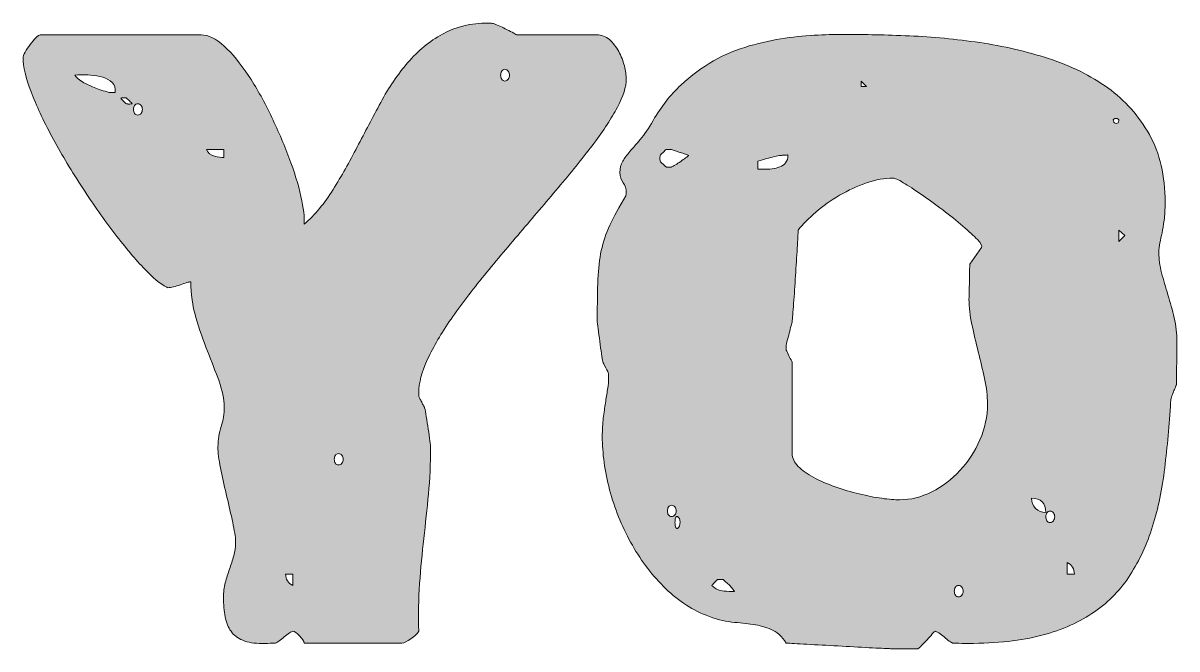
# Model space of a CAD drawing. Header units: inches. Extents: x 149 to 931, y -941 to -139.
# Drawn here: x 600.7 to 781.1, y -831.4 to -733.6 of the extents above; entities that cross this region are included whole.
import ezdxf

# ---------------------------------------------------------------- set-up
doc = ezdxf.new("R2010")
doc.units = ezdxf.units.IN
doc.header["$MEASUREMENT"] = 0
doc.layers.add('Layer 1', color=7, linetype='Continuous')

# ---------------------------------------------------------------- blocks, each defined once
blk = doc.blocks.new('block 4')
at = {"layer": 'Layer 1', "true_color": 0xff53a7}
h = blk.add_hatch(color=241, dxfattribs=at)
h.dxf.hatch_style = 2
edge = h.paths.add_edge_path()
edge.add_spline(control_points=[(633.97, -814.31), (633.88, -813.48), (633.7, -812.42), (633.41, -811.13), (633.13, -809.84), (632.82, -808.5), (632.49, -807.12), (632.16, -805.74), (631.87, -804.4), (631.61, -803.08), (631.34, -801.77), (631.21, -800.68), (631.21, -799.8), (631.21, -798.66), (631.38, -797.6), (631.7, -796.62), (632.03, -795.63), (632.2, -794.62), (632.2, -793.56), (632.2, -792.34), (631.92, -790.99), (631.38, -789.53), (630.83, -788.06), (630.23, -786.49), (629.57, -784.83), (628.91, -783.17), (628.31, -781.42), (627.77, -779.58), (627.22, -777.74), (626.95, -775.88), (626.95, -774), (626.81, -774), (626.61, -774.04), (626.32, -774.13), (626.03, -774.22), (625.71, -774.33), (625.34, -774.46), (624.96, -774.59), (624.6, -774.7), (624.25, -774.79), (623.9, -774.87), (623.62, -774.92), (623.4, -774.92), (623.31, -774.92), (623.25, -774.9), (623.2, -774.85), (622.24, -774.37), (621.01, -773.34), (619.52, -771.77), (618.04, -770.19), (616.46, -768.3), (614.8, -766.09), (613.13, -763.88), (611.46, -761.48), (609.77, -758.89), (608.09, -756.31), (606.58, -753.77), (605.24, -751.28), (603.91, -748.78), (602.83, -746.45), (601.99, -744.29), (601.16, -742.12), (600.75, -740.36), (600.75, -739), (600.75, -738.78), (600.86, -738.48), (601.07, -738.08), (601.29, -737.69), (601.56, -737.29), (601.86, -736.9), (602.17, -736.51), (602.46, -736.16), (602.75, -735.85), (603.03, -735.54), (603.26, -735.39), (603.44, -735.39), (603.44, -735.39), (628.59, -735.39), (628.59, -735.39), (629.72, -735.39), (630.93, -735.98), (632.2, -737.16), (633.47, -738.34), (634.71, -739.85), (635.94, -741.69), (637.16, -743.53), (638.32, -745.59), (639.42, -747.86), (640.51, -750.14), (641.48, -752.37), (642.31, -754.56), (643.14, -756.75), (643.76, -758.77), (644.18, -760.64), (644.59, -762.5), (644.76, -763.95), (644.67, -765), (646.38, -763.51), (647.89, -761.71), (649.2, -759.59), (650.52, -757.46), (651.77, -755.24), (652.98, -752.92), (654.18, -750.6), (655.41, -748.28), (656.65, -745.96), (657.9, -743.64), (659.31, -741.56), (660.89, -739.72), (662.47, -737.89), (664.27, -736.4), (666.31, -735.26), (668.34, -734.12), (670.74, -733.55), (673.5, -733.55), (673.5, -733.55), (673.96, -733.55), (673.96, -733.55), (674.04, -733.6), (674.15, -733.62), (674.28, -733.62), (674.42, -733.66), (674.66, -733.76), (675.01, -733.91), (675.36, -734.07), (675.73, -734.24), (676.12, -734.44), (676.52, -734.64), (676.88, -734.82), (677.21, -734.99), (677.53, -735.17), (677.77, -735.3), (677.9, -735.39), (677.9, -735.39), (690.44, -735.39), (690.44, -735.39), (691.18, -735.39), (691.84, -735.64), (692.41, -736.14), (692.98, -736.65), (693.46, -737.26), (693.85, -737.98), (694.25, -738.71), (694.54, -739.46), (694.74, -740.25), (694.93, -741.04), (695.03, -741.71), (695.03, -742.28), (695.03, -743.51), (694.57, -744.99), (693.65, -746.71), (692.73, -748.45), (691.51, -750.33), (689.98, -752.36), (688.44, -754.4), (686.71, -756.56), (684.76, -758.86), (682.81, -761.16), (680.83, -763.49), (678.82, -765.86), (676.8, -768.22), (674.82, -770.58), (672.87, -772.95), (670.92, -775.31), (669.19, -777.6), (667.65, -779.81), (666.12, -782.02), (664.9, -784.11), (663.98, -786.08), (663.06, -788.05), (662.6, -789.82), (662.6, -791.4), (662.6, -791.4), (662.6, -791.92), (662.6, -791.92), (662.6, -791.97), (662.65, -792.08), (662.76, -792.25), (662.87, -792.43), (662.97, -792.61), (663.06, -792.81), (663.14, -793.01), (663.24, -793.19), (663.35, -793.37), (663.46, -793.54), (663.52, -793.65), (663.52, -793.69), (663.6, -794), (663.69, -794.46), (663.78, -795.07), (663.87, -795.69), (663.97, -796.33), (664.08, -797.01), (664.18, -797.69), (664.27, -798.3), (664.34, -798.85), (664.4, -799.4), (664.44, -799.76), (664.44, -799.93), (664.44, -802.43), (664.33, -804.84), (664.11, -807.16), (663.89, -809.48), (663.65, -811.8), (663.39, -814.12), (663.12, -816.44), (662.9, -818.79), (662.73, -821.17), (662.55, -823.56), (662.51, -826.04), (662.6, -828.63), (662.38, -828.98), (661.97, -829.37), (661.38, -829.81), (660.79, -830.24), (660.32, -830.46), (659.97, -830.46), (659.97, -830.46), (644.67, -830.46), (644.67, -830.46), (644.67, -830.2), (644.44, -829.83), (643.98, -829.35), (643.52, -828.87), (643.16, -828.63), (642.9, -828.63), (642.81, -828.63), (642.64, -828.71), (642.37, -828.89), (642.11, -829.06), (641.84, -829.27), (641.55, -829.51), (641.27, -829.75), (641, -829.97), (640.73, -830.17), (640.47, -830.37), (640.29, -830.46), (640.21, -830.46), (640.16, -830.46), (639.88, -830.48), (639.35, -830.5), (638.83, -830.52), (638.41, -830.53), (638.11, -830.53), (636.88, -830.53), (635.87, -830.37), (635.09, -830.04), (634.3, -829.71), (633.68, -829.24), (633.25, -828.63), (632.81, -828.01), (632.5, -827.26), (632.33, -826.36), (632.15, -825.46), (632.07, -824.45), (632.07, -823.31), (632.07, -822.52), (632.16, -821.77), (632.36, -821.04), (632.56, -820.32), (632.78, -819.61), (633.02, -818.91), (633.26, -818.21), (633.48, -817.52), (633.67, -816.84), (633.87, -816.16), (633.97, -815.49), (633.97, -814.84), (633.97, -814.84), (633.97, -814.31), (633.97, -814.31)], knot_values=[0, 0, 0, 0, 1, 1, 1, 2, 2, 2, 3, 3, 3, 4, 4, 4, 5, 5, 5, 6, 6, 6, 7, 7, 7, 8, 8, 8, 9, 9, 9, 10, 10, 10, 11, 11, 11, 12, 12, 12, 13, 13, 13, 14, 14, 14, 15, 15, 15, 16, 16, 16, 17, 17, 17, 18, 18, 18, 19, 19, 19, 20, 20, 20, 21, 21, 21, 22, 22, 22, 23, 23, 23, 24, 24, 24, 25, 25, 25, 26, 26, 26, 27, 27, 27, 28, 28, 28, 29, 29, 29, 30, 30, 30, 31, 31, 31, 32, 32, 32, 33, 33, 33, 34, 34, 34, 35, 35, 35, 36, 36, 36, 37, 37, 37, 38, 38, 38, 39, 39, 39, 40, 40, 40, 41, 41, 41, 42, 42, 42, 43, 43, 43, 44, 44, 44, 45, 45, 45, 46, 46, 46, 47, 47, 47, 48, 48, 48, 49, 49, 49, 50, 50, 50, 51, 51, 51, 52, 52, 52, 53, 53, 53, 54, 54, 54, 55, 55, 55, 56, 56, 56, 57, 57, 57, 58, 58, 58, 59, 59, 59, 60, 60, 60, 61, 61, 61, 62, 62, 62, 63, 63, 63, 64, 64, 64, 65, 65, 65, 66, 66, 66, 67, 67, 67, 68, 68, 68, 69, 69, 69, 70, 70, 70, 71, 71, 71, 72, 72, 72, 73, 73, 73, 74, 74, 74, 75, 75, 75, 76, 76, 76, 77, 77, 77, 78, 78, 78, 79, 79, 79, 80, 80, 80, 81, 81, 81, 82, 82, 82, 83, 83, 83, 84, 84, 84, 85, 85, 85, 86, 86, 86, 87, 87, 87, 88, 88, 88, 89, 89, 89, 90, 90, 90, 90], degree=3, periodic=1)
edge = h.paths.add_edge_path()
edge.add_spline(control_points=[(614.67, -744.39), (614.67, -744.39), (615.12, -744.39), (615.12, -744.39), (615.21, -743.73), (615.06, -743.21), (614.67, -742.84), (614.27, -742.47), (613.78, -742.2), (613.19, -742.02), (612.6, -741.85), (611.98, -741.74), (611.35, -741.69), (610.71, -741.65), (610.18, -741.63), (609.74, -741.63), (609.65, -741.63), (609.5, -741.64), (609.28, -741.66), (609.06, -741.68), (608.91, -741.69), (608.82, -741.69), (609.04, -742.04), (609.45, -742.39), (610.04, -742.74), (610.63, -743.09), (611.23, -743.38), (611.84, -743.6), (612.54, -743.9), (613.33, -744.17), (614.21, -744.39), (614.21, -744.39), (614.67, -744.39), (614.67, -744.39)], knot_values=[0, 0, 0, 0, 1, 1, 1, 2, 2, 2, 3, 3, 3, 4, 4, 4, 5, 5, 5, 6, 6, 6, 7, 7, 7, 8, 8, 8, 9, 9, 9, 10, 10, 10, 11, 11, 11, 11], degree=3, periodic=1)
edge = h.paths.add_edge_path()
edge.add_spline(control_points=[(616.05, -745.3), (616.09, -745.39), (616.22, -745.55), (616.44, -745.76), (616.66, -745.98), (616.81, -746.11), (616.9, -746.16), (616.9, -746.16), (617.1, -746.16), (617.1, -746.16), (617.14, -746.2), (617.23, -746.22), (617.36, -746.22), (617.4, -746.22), (617.48, -746.21), (617.59, -746.19), (617.7, -746.17), (617.77, -746.16), (617.82, -746.16), (617.73, -746.07), (617.58, -745.92), (617.36, -745.7), (617.14, -745.48), (616.99, -745.35), (616.9, -745.3), (616.9, -745.26), (616.84, -745.24), (616.73, -745.24), (616.62, -745.24), (616.53, -745.24), (616.44, -745.24), (616.39, -745.24), (616.33, -745.24), (616.24, -745.24), (616.15, -745.24), (616.09, -745.26), (616.05, -745.3)], knot_values=[0, 0, 0, 0, 1, 1, 1, 2, 2, 2, 3, 3, 3, 4, 4, 4, 5, 5, 5, 6, 6, 6, 7, 7, 7, 8, 8, 8, 9, 9, 9, 10, 10, 10, 11, 11, 11, 12, 12, 12, 12], degree=3, periodic=1)
edge = h.paths.add_edge_path()
edge.add_spline(control_points=[(618.67, -746.16), (618.45, -746.16), (618.29, -746.25), (618.18, -746.42), (618.07, -746.6), (618.02, -746.8), (618.02, -747.04), (618.02, -747.28), (618.07, -747.49), (618.18, -747.67), (618.29, -747.84), (618.45, -747.93), (618.67, -747.93), (618.89, -747.93), (619.07, -747.84), (619.2, -747.67), (619.33, -747.49), (619.39, -747.28), (619.39, -747.04), (619.39, -746.8), (619.33, -746.6), (619.2, -746.42), (619.07, -746.25), (618.89, -746.16), (618.67, -746.16)], knot_values=[0, 0, 0, 0, 1, 1, 1, 2, 2, 2, 3, 3, 3, 4, 4, 4, 5, 5, 5, 6, 6, 6, 7, 7, 7, 8, 8, 8, 8], degree=3, periodic=1)
edge = h.paths.add_edge_path()
edge.add_spline(control_points=[(629.44, -753.31), (629.66, -753.88), (630.06, -754.23), (630.65, -754.36), (631.25, -754.5), (631.74, -754.56), (632.13, -754.56), (632.13, -754.56), (632.13, -753.31), (632.13, -753.31), (632.13, -753.31), (629.44, -753.31), (629.44, -753.31)], knot_values=[0, 0, 0, 0, 1, 1, 1, 2, 2, 2, 3, 3, 3, 4, 4, 4, 4], degree=3, periodic=1)
edge = h.paths.add_edge_path()
edge.add_spline(control_points=[(641.78, -819.7), (641.78, -820.48), (642.16, -821.07), (642.9, -821.47), (642.9, -821.47), (642.9, -819.7), (642.9, -819.7), (642.9, -819.7), (641.78, -819.7), (641.78, -819.7)], knot_values=[0, 0, 0, 0, 1, 1, 1, 2, 2, 2, 3, 3, 3, 3], degree=3, periodic=1)
edge = h.paths.add_edge_path()
edge.add_spline(control_points=[(650.06, -800.85), (649.84, -800.85), (649.67, -800.94), (649.56, -801.12), (649.45, -801.29), (649.4, -801.5), (649.4, -801.74), (649.4, -801.98), (649.45, -802.19), (649.56, -802.36), (649.67, -802.54), (649.84, -802.62), (650.06, -802.62), (650.27, -802.62), (650.45, -802.54), (650.58, -802.36), (650.71, -802.19), (650.78, -801.98), (650.78, -801.74), (650.78, -801.5), (650.71, -801.29), (650.58, -801.12), (650.45, -800.94), (650.27, -800.85), (650.06, -800.85)], knot_values=[0, 0, 0, 0, 1, 1, 1, 2, 2, 2, 3, 3, 3, 4, 4, 4, 5, 5, 5, 6, 6, 6, 7, 7, 7, 8, 8, 8, 8], degree=3, periodic=1)
edge = h.paths.add_edge_path()
edge.add_spline(control_points=[(676.06, -740.77), (675.84, -740.77), (675.67, -740.87), (675.57, -741.07), (675.46, -741.26), (675.4, -741.47), (675.4, -741.69), (675.4, -741.91), (675.46, -742.12), (675.57, -742.32), (675.67, -742.51), (675.84, -742.61), (676.06, -742.61), (676.28, -742.61), (676.45, -742.51), (676.58, -742.32), (676.71, -742.12), (676.78, -741.91), (676.78, -741.69), (676.78, -741.47), (676.71, -741.26), (676.58, -741.07), (676.45, -740.87), (676.28, -740.77), (676.06, -740.77)], knot_values=[0, 0, 0, 0, 1, 1, 1, 2, 2, 2, 3, 3, 3, 4, 4, 4, 5, 5, 5, 6, 6, 6, 7, 7, 7, 8, 8, 8, 8], degree=3, periodic=1)
h = blk.add_hatch(color=241, dxfattribs=at)
h.dxf.hatch_style = 2
edge = h.paths.add_edge_path()
edge.add_spline(control_points=[(691.36, -786.54), (691.36, -786.45), (691.31, -786.14), (691.23, -785.62), (691.14, -785.09), (691.05, -784.49), (690.96, -783.81), (690.88, -783.13), (690.79, -782.47), (690.7, -781.81), (690.61, -781.15), (690.55, -780.63), (690.5, -780.24), (690.5, -780.24), (690.5, -779.84), (690.5, -779.84), (690.5, -777.34), (690.53, -775.27), (690.6, -773.6), (690.67, -771.94), (690.84, -770.44), (691.13, -769.11), (691.41, -767.77), (691.86, -766.45), (692.47, -765.13), (693.08, -763.82), (693.92, -762.29), (694.97, -760.54), (694.97, -760.49), (694.98, -760.43), (695, -760.34), (695.02, -760.25), (695.03, -760.17), (695.03, -760.08), (695.03, -759.47), (694.87, -758.94), (694.54, -758.5), (694.21, -758.06), (694.05, -757.54), (694.05, -756.93), (694.05, -756.23), (694.19, -755.63), (694.48, -755.15), (694.76, -754.67), (695.13, -754.17), (695.59, -753.64), (696.05, -753.12), (696.6, -752.48), (697.23, -751.74), (697.87, -751), (698.53, -750.01), (699.23, -748.78), (700.5, -746.6), (701.95, -744.75), (703.57, -743.24), (705.19, -741.73), (706.89, -740.47), (708.69, -739.46), (710.48, -738.45), (712.34, -737.68), (714.27, -737.13), (716.2, -736.58), (718.06, -736.18), (719.85, -735.91), (721.65, -735.65), (723.36, -735.49), (725.01, -735.42), (726.65, -735.36), (728.08, -735.32), (729.31, -735.32), (732.33, -735.32), (735.65, -735.4), (739.29, -735.55), (742.92, -735.71), (746.59, -736.06), (750.28, -736.6), (753.98, -737.15), (757.57, -737.98), (761.05, -739.1), (764.53, -740.21), (767.62, -741.75), (770.31, -743.69), (773, -745.64), (775.17, -748.07), (776.81, -750.98), (778.45, -753.9), (779.27, -757.43), (779.27, -761.59), (779.27, -762.68), (779.22, -763.61), (779.11, -764.38), (779, -765.15), (778.89, -765.8), (778.78, -766.35), (778.67, -766.9), (778.56, -767.41), (778.45, -767.89), (778.34, -768.37), (778.29, -768.9), (778.29, -769.47), (778.29, -770.43), (778.43, -771.47), (778.72, -772.59), (779, -773.7), (779.33, -774.85), (779.7, -776.03), (780.07, -777.22), (780.4, -778.42), (780.69, -779.64), (780.97, -780.87), (781.11, -782.12), (781.11, -783.39), (781.11, -783.65), (781.11, -784.1), (781.11, -784.73), (781.11, -785.37), (781.1, -786.03), (781.08, -786.74), (781.06, -787.44), (781.05, -788.1), (781.05, -788.74), (781.05, -789.37), (781.05, -789.82), (781.05, -790.08), (781, -790.17), (780.93, -790.35), (780.82, -790.61), (780.71, -790.87), (780.6, -791.15), (780.49, -791.43), (780.38, -791.71), (780.29, -791.98), (780.23, -792.22), (780.16, -792.46), (780.13, -792.64), (780.13, -792.78), (779.91, -796.37), (779.6, -799.8), (779.21, -803.08), (778.81, -806.37), (778.18, -809.41), (777.31, -812.21), (776.43, -815.01), (775.27, -817.54), (773.82, -819.8), (772.38, -822.05), (770.52, -823.98), (768.24, -825.57), (765.97, -827.17), (763.22, -828.4), (760, -829.25), (756.79, -830.1), (752.94, -830.53), (748.48, -830.53), (748.13, -830.53), (747.65, -830.52), (747.03, -830.5), (746.42, -830.48), (746.09, -830.46), (746.05, -830.46), (745.96, -830.46), (745.79, -830.37), (745.53, -830.17), (745.26, -829.97), (744.99, -829.75), (744.71, -829.51), (744.42, -829.27), (744.15, -829.06), (743.88, -828.89), (743.62, -828.71), (743.45, -828.63), (743.36, -828.63), (743.27, -828.63), (743.11, -828.77), (742.87, -829.05), (742.63, -829.34), (742.35, -829.64), (742.05, -829.97), (741.74, -830.3), (741.46, -830.6), (741.19, -830.86), (740.93, -831.12), (740.75, -831.27), (740.67, -831.32), (740.67, -831.36), (740.43, -831.38), (739.94, -831.38), (739.46, -831.38), (739.09, -831.38), (738.83, -831.38), (738.56, -831.38), (738.1, -831.38), (737.42, -831.38), (736.74, -831.38), (736.33, -831.36), (736.2, -831.32), (735.59, -831.32), (734.52, -831.27), (732.98, -831.19), (731.45, -831.1), (729.83, -831.01), (728.13, -830.92), (726.42, -830.83), (724.8, -830.75), (723.27, -830.66), (721.73, -830.57), (720.66, -830.51), (720.05, -830.46), (719.35, -829.41), (718.56, -828.7), (717.68, -828.33), (716.81, -827.96), (715.87, -827.71), (714.86, -827.57), (713.86, -827.44), (712.74, -827.31), (711.51, -827.18), (710.29, -827.05), (708.95, -826.7), (707.51, -826.13), (705.06, -825.13), (702.84, -823.61), (700.84, -821.6), (698.85, -819.59), (697.14, -817.29), (695.72, -814.71), (694.3, -812.12), (693.21, -809.39), (692.44, -806.5), (691.67, -803.61), (691.29, -800.83), (691.29, -798.16), (691.29, -797.11), (691.35, -796.16), (691.45, -795.3), (691.56, -794.45), (691.67, -793.66), (691.78, -792.94), (691.89, -792.22), (692, -791.52), (692.11, -790.84), (692.22, -790.16), (692.28, -789.47), (692.28, -788.77), (692.28, -788.77), (692.28, -788.31), (692.28, -788.31), (692.23, -788.22), (692.08, -787.93), (691.82, -787.42), (691.55, -786.92), (691.4, -786.63), (691.36, -786.54)], knot_values=[0, 0, 0, 0, 1, 1, 1, 2, 2, 2, 3, 3, 3, 4, 4, 4, 5, 5, 5, 6, 6, 6, 7, 7, 7, 8, 8, 8, 9, 9, 9, 10, 10, 10, 11, 11, 11, 12, 12, 12, 13, 13, 13, 14, 14, 14, 15, 15, 15, 16, 16, 16, 17, 17, 17, 18, 18, 18, 19, 19, 19, 20, 20, 20, 21, 21, 21, 22, 22, 22, 23, 23, 23, 24, 24, 24, 25, 25, 25, 26, 26, 26, 27, 27, 27, 28, 28, 28, 29, 29, 29, 30, 30, 30, 31, 31, 31, 32, 32, 32, 33, 33, 33, 34, 34, 34, 35, 35, 35, 36, 36, 36, 37, 37, 37, 38, 38, 38, 39, 39, 39, 40, 40, 40, 41, 41, 41, 42, 42, 42, 43, 43, 43, 44, 44, 44, 45, 45, 45, 46, 46, 46, 47, 47, 47, 48, 48, 48, 49, 49, 49, 50, 50, 50, 51, 51, 51, 52, 52, 52, 53, 53, 53, 54, 54, 54, 55, 55, 55, 56, 56, 56, 57, 57, 57, 58, 58, 58, 59, 59, 59, 60, 60, 60, 61, 61, 61, 62, 62, 62, 63, 63, 63, 64, 64, 64, 65, 65, 65, 66, 66, 66, 67, 67, 67, 68, 68, 68, 69, 69, 69, 70, 70, 70, 71, 71, 71, 72, 72, 72, 73, 73, 73, 74, 74, 74, 75, 75, 75, 76, 76, 76, 77, 77, 77, 78, 78, 78, 79, 79, 79, 80, 80, 80, 81, 81, 81, 82, 82, 82, 83, 83, 83, 84, 84, 84, 84], degree=3, periodic=1)
edge = h.paths.add_edge_path()
edge.add_spline(control_points=[(700.35, -754.23), (700.35, -754.23), (700.35, -754.43), (700.35, -754.43), (700.31, -754.47), (700.29, -754.56), (700.29, -754.69), (700.29, -754.78), (700.3, -754.87), (700.32, -754.96), (700.34, -755.04), (700.35, -755.11), (700.35, -755.15), (700.39, -755.24), (700.54, -755.39), (700.78, -755.61), (701.02, -755.83), (701.18, -755.96), (701.27, -756.01), (701.27, -756.05), (701.32, -756.07), (701.43, -756.07), (701.54, -756.07), (701.62, -756.07), (701.66, -756.07), (701.75, -756.07), (701.85, -756.07), (701.96, -756.07), (702.07, -756.07), (702.13, -756.05), (702.13, -756.01), (702.26, -755.96), (702.45, -755.86), (702.72, -755.71), (702.98, -755.56), (703.25, -755.38), (703.54, -755.19), (703.82, -754.99), (704.08, -754.8), (704.32, -754.63), (704.56, -754.45), (704.73, -754.32), (704.82, -754.23), (704.73, -754.19), (704.55, -754.13), (704.29, -754.04), (704.03, -753.95), (703.75, -753.86), (703.47, -753.77), (703.19, -753.69), (702.92, -753.6), (702.68, -753.51), (702.44, -753.42), (702.26, -753.36), (702.13, -753.31), (702.13, -753.31), (701.66, -753.31), (701.66, -753.31), (701.66, -753.31), (701.27, -753.31), (701.27, -753.31), (701.18, -753.4), (701.02, -753.55), (700.78, -753.77), (700.54, -753.99), (700.39, -754.15), (700.35, -754.23)], knot_values=[0, 0, 0, 0, 1, 1, 1, 2, 2, 2, 3, 3, 3, 4, 4, 4, 5, 5, 5, 6, 6, 6, 7, 7, 7, 8, 8, 8, 9, 9, 9, 10, 10, 10, 11, 11, 11, 12, 12, 12, 13, 13, 13, 14, 14, 14, 15, 15, 15, 16, 16, 16, 17, 17, 17, 18, 18, 18, 19, 19, 19, 20, 20, 20, 21, 21, 21, 22, 22, 22, 22], degree=3, periodic=1)
edge = h.paths.add_edge_path()
edge.add_spline(control_points=[(702.13, -808.93), (701.91, -808.93), (701.74, -809.02), (701.63, -809.19), (701.52, -809.37), (701.47, -809.57), (701.47, -809.82), (701.47, -810.05), (701.52, -810.26), (701.63, -810.44), (701.74, -810.61), (701.91, -810.7), (702.13, -810.7), (702.34, -810.7), (702.52, -810.61), (702.65, -810.44), (702.78, -810.26), (702.85, -810.05), (702.85, -809.82), (702.85, -809.57), (702.78, -809.37), (702.65, -809.19), (702.52, -809.02), (702.34, -808.93), (702.13, -808.93)], knot_values=[0, 0, 0, 0, 1, 1, 1, 2, 2, 2, 3, 3, 3, 4, 4, 4, 5, 5, 5, 6, 6, 6, 7, 7, 7, 8, 8, 8, 8], degree=3, periodic=1)
edge = h.paths.add_edge_path()
edge.add_spline(control_points=[(703.04, -810.7), (702.91, -810.61), (702.81, -810.68), (702.75, -810.9), (702.68, -811.12), (702.65, -811.36), (702.65, -811.62), (702.65, -811.88), (702.68, -812.11), (702.75, -812.31), (702.81, -812.51), (702.91, -812.58), (703.04, -812.54), (703.31, -812.36), (703.44, -812.05), (703.44, -811.59), (703.44, -811.13), (703.31, -810.83), (703.04, -810.7)], knot_values=[0, 0, 0, 0, 1, 1, 1, 2, 2, 2, 3, 3, 3, 4, 4, 4, 5, 5, 5, 6, 6, 6, 6], degree=3, periodic=1)
edge = h.paths.add_edge_path()
edge.add_spline(control_points=[(708.43, -821.47), (708.91, -821.91), (709.34, -822.17), (709.71, -822.26), (710.08, -822.34), (710.55, -822.39), (711.12, -822.39), (711.12, -822.39), (711.97, -822.39), (711.97, -822.39), (711.89, -822.21), (711.61, -821.9), (711.15, -821.44), (710.69, -820.98), (710.37, -820.68), (710.2, -820.55), (710.2, -820.55), (709.81, -820.55), (709.81, -820.55), (709.81, -820.55), (709.28, -820.55), (709.28, -820.55), (709.19, -820.64), (709.04, -820.79), (708.82, -821.01), (708.6, -821.23), (708.47, -821.38), (708.43, -821.47)], knot_values=[0, 0, 0, 0, 1, 1, 1, 2, 2, 2, 3, 3, 3, 4, 4, 4, 5, 5, 5, 6, 6, 6, 7, 7, 7, 8, 8, 8, 9, 9, 9, 9], degree=3, periodic=1)
edge = h.paths.add_edge_path()
edge.add_spline(control_points=[(715.58, -756.4), (715.58, -756.4), (716.5, -756.4), (716.5, -756.4), (716.94, -756.4), (717.38, -756.38), (717.82, -756.34), (718.25, -756.29), (718.66, -756.19), (719.03, -756.04), (719.4, -755.89), (719.71, -755.67), (719.95, -755.38), (720.19, -755.1), (720.31, -754.69), (720.31, -754.17), (720.22, -754.17), (720.04, -754.18), (719.75, -754.2), (719.47, -754.22), (719.28, -754.23), (719.2, -754.23), (718.93, -754.28), (718.59, -754.34), (718.18, -754.43), (717.76, -754.52), (717.36, -754.62), (716.96, -754.73), (716.57, -754.84), (716.11, -754.98), (715.58, -755.15), (715.58, -755.15), (715.58, -756.4), (715.58, -756.4)], knot_values=[0, 0, 0, 0, 1, 1, 1, 2, 2, 2, 3, 3, 3, 4, 4, 4, 5, 5, 5, 6, 6, 6, 7, 7, 7, 8, 8, 8, 9, 9, 9, 10, 10, 10, 11, 11, 11, 11], degree=3, periodic=1)
edge = h.paths.add_edge_path()
edge.add_spline(control_points=[(720.05, -784.31), (720.05, -784.31), (720.05, -784.7), (720.05, -784.7), (720.14, -784.88), (720.29, -785.19), (720.51, -785.65), (720.73, -786.11), (720.88, -786.41), (720.97, -786.54), (720.97, -786.54), (720.97, -800.85), (720.97, -800.85), (720.97, -801.55), (721.29, -802.22), (721.92, -802.85), (722.55, -803.49), (723.36, -804.07), (724.35, -804.59), (725.33, -805.12), (726.45, -805.6), (727.7, -806.04), (728.95, -806.48), (730.19, -806.85), (731.44, -807.16), (732.69, -807.46), (733.87, -807.69), (734.99, -807.84), (736.1, -808), (737.03, -808.07), (737.78, -808.07), (739.48, -808.07), (741.16, -807.66), (742.8, -806.83), (744.44, -806), (745.91, -804.89), (747.2, -803.51), (748.49, -802.13), (749.53, -800.53), (750.32, -798.72), (751.11, -796.9), (751.5, -795.03), (751.5, -793.1), (751.5, -791.83), (751.35, -790.51), (751.04, -789.13), (750.73, -787.75), (750.4, -786.35), (750.06, -784.93), (749.7, -783.51), (749.38, -782.1), (749.07, -780.69), (748.76, -779.29), (748.61, -777.96), (748.61, -776.69), (748.61, -776.34), (748.62, -775.87), (748.64, -775.28), (748.67, -774.69), (748.68, -774.09), (748.68, -773.5), (748.68, -772.91), (748.69, -772.4), (748.71, -771.96), (748.73, -771.53), (748.74, -771.28), (748.74, -771.24), (748.74, -771.24), (750.58, -768.61), (750.58, -768.61), (750.71, -768.4), (750.49, -767.99), (749.92, -767.4), (749.35, -766.81), (748.6, -766.11), (747.66, -765.3), (746.72, -764.49), (745.67, -763.65), (744.51, -762.77), (743.35, -761.9), (742.23, -761.08), (741.16, -760.34), (740.09, -759.6), (739.15, -758.98), (738.33, -758.5), (737.52, -758.02), (736.99, -757.78), (736.73, -757.78), (735.41, -757.78), (734.03, -758.03), (732.59, -758.53), (731.15, -759.04), (729.74, -759.68), (728.39, -760.47), (727.03, -761.26), (725.79, -762.13), (724.68, -763.1), (723.56, -764.06), (722.63, -765), (721.89, -765.92), (721.89, -766.45), (721.84, -767.39), (721.76, -768.74), (721.67, -770.1), (721.58, -771.54), (721.49, -773.04), (721.41, -774.56), (721.31, -776), (721.2, -777.38), (721.09, -778.76), (721.01, -779.71), (720.97, -780.24), (720.97, -780.32), (720.91, -780.54), (720.81, -780.89), (720.7, -781.24), (720.6, -781.62), (720.51, -782.04), (720.42, -782.46), (720.32, -782.84), (720.21, -783.19), (720.1, -783.54), (720.05, -783.76), (720.05, -783.85), (720.05, -783.85), (720.05, -784.31), (720.05, -784.31)], knot_values=[0, 0, 0, 0, 1, 1, 1, 2, 2, 2, 3, 3, 3, 4, 4, 4, 5, 5, 5, 6, 6, 6, 7, 7, 7, 8, 8, 8, 9, 9, 9, 10, 10, 10, 11, 11, 11, 12, 12, 12, 13, 13, 13, 14, 14, 14, 15, 15, 15, 16, 16, 16, 17, 17, 17, 18, 18, 18, 19, 19, 19, 20, 20, 20, 21, 21, 21, 22, 22, 22, 23, 23, 23, 24, 24, 24, 25, 25, 25, 26, 26, 26, 27, 27, 27, 28, 28, 28, 29, 29, 29, 30, 30, 30, 31, 31, 31, 32, 32, 32, 33, 33, 33, 34, 34, 34, 35, 35, 35, 36, 36, 36, 37, 37, 37, 38, 38, 38, 39, 39, 39, 40, 40, 40, 41, 41, 41, 42, 42, 42, 42], degree=3, periodic=1)
h.paths.add_polyline_path([(731.74, -743.46), (732.59, -743.46), (731.74, -742.61)])
edge = h.paths.add_edge_path()
edge.add_spline(control_points=[(746.97, -821.47), (746.75, -821.47), (746.59, -821.56), (746.48, -821.73), (746.37, -821.91), (746.31, -822.11), (746.31, -822.36), (746.31, -822.6), (746.37, -822.81), (746.48, -822.98), (746.59, -823.15), (746.75, -823.24), (746.97, -823.24), (747.19, -823.24), (747.36, -823.15), (747.49, -822.98), (747.63, -822.81), (747.69, -822.6), (747.69, -822.36), (747.69, -822.11), (747.63, -821.91), (747.49, -821.73), (747.36, -821.56), (747.19, -821.47), (746.97, -821.47)], knot_values=[0, 0, 0, 0, 1, 1, 1, 2, 2, 2, 3, 3, 3, 4, 4, 4, 5, 5, 5, 6, 6, 6, 7, 7, 7, 8, 8, 8, 8], degree=3, periodic=1)
edge = h.paths.add_edge_path()
edge.add_spline(control_points=[(760.63, -810.04), (760.63, -808.56), (759.88, -807.81), (758.39, -807.81), (758.39, -808.47), (758.6, -809), (759.02, -809.42), (759.43, -809.84), (759.97, -810.04), (760.63, -810.04)], knot_values=[0, 0, 0, 0, 1, 1, 1, 2, 2, 2, 3, 3, 3, 3], degree=3, periodic=1)
edge = h.paths.add_edge_path()
edge.add_spline(control_points=[(761.28, -809.85), (761.06, -809.85), (760.9, -809.94), (760.79, -810.11), (760.68, -810.28), (760.63, -810.49), (760.63, -810.73), (760.63, -810.98), (760.68, -811.18), (760.79, -811.36), (760.9, -811.53), (761.06, -811.62), (761.28, -811.62), (761.5, -811.62), (761.68, -811.53), (761.81, -811.36), (761.94, -811.18), (762.01, -810.98), (762.01, -810.73), (762.01, -810.49), (761.94, -810.28), (761.81, -810.11), (761.68, -809.94), (761.5, -809.85), (761.28, -809.85)], knot_values=[0, 0, 0, 0, 1, 1, 1, 2, 2, 2, 3, 3, 3, 4, 4, 4, 5, 5, 5, 6, 6, 6, 7, 7, 7, 8, 8, 8, 8], degree=3, periodic=1)
edge = h.paths.add_edge_path()
edge.add_spline(control_points=[(765.09, -819.7), (765.09, -818.86), (764.72, -818.25), (763.98, -817.86), (763.98, -817.86), (763.98, -819.7), (763.98, -819.7), (763.98, -819.7), (765.09, -819.7), (765.09, -819.7)], knot_values=[0, 0, 0, 0, 1, 1, 1, 2, 2, 2, 3, 3, 3, 3], degree=3, periodic=1)
edge = h.paths.add_edge_path()
edge.add_spline(control_points=[(772.05, -748.85), (772.09, -748.72), (772.06, -748.62), (771.95, -748.55), (771.84, -748.49), (771.72, -748.46), (771.59, -748.46), (771.46, -748.46), (771.34, -748.49), (771.23, -748.55), (771.12, -748.62), (771.11, -748.72), (771.2, -748.85), (771.28, -749.11), (771.42, -749.24), (771.59, -749.24), (771.86, -749.24), (772.01, -749.11), (772.05, -748.85)], knot_values=[0, 0, 0, 0, 1, 1, 1, 2, 2, 2, 3, 3, 3, 4, 4, 4, 5, 5, 5, 6, 6, 6, 6], degree=3, periodic=1)
h.paths.add_polyline_path([(772.05, -765.92), (772.05, -767.69), (772.97, -766.77)])
at = {"layer": 'Layer 1', "lineweight": 0}
for points in [[(731.74, -743.46), (732.59, -743.46), (731.74, -742.61), (731.74, -743.46)], [(772.05, -765.92), (772.05, -767.69), (772.97, -766.77), (772.05, -765.92)]]:
    blk.add_lwpolyline(points, dxfattribs=at)
for points, knots in [([(633.97, -814.31), (633.88, -813.48), (633.7, -812.42), (633.41, -811.13), (633.13, -809.84), (632.82, -808.5), (632.49, -807.12), (632.16, -805.74), (631.87, -804.4), (631.61, -803.08), (631.34, -801.77), (631.21, -800.68), (631.21, -799.8), (631.21, -798.66), (631.38, -797.6), (631.7, -796.62), (632.03, -795.63), (632.2, -794.62), (632.2, -793.56), (632.2, -792.34), (631.92, -790.99), (631.38, -789.53), (630.83, -788.06), (630.23, -786.49), (629.57, -784.83), (628.91, -783.17), (628.31, -781.42), (627.77, -779.58), (627.22, -777.74), (626.95, -775.88), (626.95, -774), (626.81, -774), (626.61, -774.04), (626.32, -774.13), (626.03, -774.22), (625.71, -774.33), (625.34, -774.46), (624.96, -774.59), (624.6, -774.7), (624.25, -774.79), (623.9, -774.87), (623.62, -774.92), (623.4, -774.92), (623.31, -774.92), (623.25, -774.9), (623.2, -774.85), (622.24, -774.37), (621.01, -773.34), (619.52, -771.77), (618.04, -770.19), (616.46, -768.3), (614.8, -766.09), (613.13, -763.88), (611.46, -761.48), (609.77, -758.89), (608.09, -756.31), (606.58, -753.77), (605.24, -751.28), (603.91, -748.78), (602.83, -746.45), (601.99, -744.29), (601.16, -742.12), (600.75, -740.36), (600.75, -739), (600.75, -738.78), (600.86, -738.48), (601.07, -738.08), (601.29, -737.69), (601.56, -737.29), (601.86, -736.9), (602.17, -736.51), (602.46, -736.16), (602.75, -735.85), (603.03, -735.54), (603.26, -735.39), (603.44, -735.39), (603.44, -735.39), (628.59, -735.39), (628.59, -735.39), (629.72, -735.39), (630.93, -735.98), (632.2, -737.16), (633.47, -738.34), (634.71, -739.85), (635.94, -741.69), (637.16, -743.53), (638.32, -745.59), (639.42, -747.86), (640.51, -750.14), (641.48, -752.37), (642.31, -754.56), (643.14, -756.75), (643.76, -758.77), (644.18, -760.64), (644.59, -762.5), (644.76, -763.95), (644.67, -765), (646.38, -763.51), (647.89, -761.71), (649.2, -759.59), (650.52, -757.46), (651.77, -755.24), (652.98, -752.92), (654.18, -750.6), (655.41, -748.28), (656.65, -745.96), (657.9, -743.64), (659.31, -741.56), (660.89, -739.72), (662.47, -737.89), (664.27, -736.4), (666.31, -735.26), (668.34, -734.12), (670.74, -733.55), (673.5, -733.55), (673.5, -733.55), (673.96, -733.55), (673.96, -733.55), (674.04, -733.6), (674.15, -733.62), (674.28, -733.62), (674.42, -733.66), (674.66, -733.76), (675.01, -733.91), (675.36, -734.07), (675.73, -734.24), (676.12, -734.44), (676.52, -734.64), (676.88, -734.82), (677.21, -734.99), (677.53, -735.17), (677.77, -735.3), (677.9, -735.39), (677.9, -735.39), (690.44, -735.39), (690.44, -735.39), (691.18, -735.39), (691.84, -735.64), (692.41, -736.14), (692.98, -736.65), (693.46, -737.26), (693.85, -737.98), (694.25, -738.71), (694.54, -739.46), (694.74, -740.25), (694.93, -741.04), (695.03, -741.71), (695.03, -742.28), (695.03, -743.51), (694.57, -744.99), (693.65, -746.71), (692.73, -748.45), (691.51, -750.33), (689.98, -752.36), (688.44, -754.4), (686.71, -756.56), (684.76, -758.86), (682.81, -761.16), (680.83, -763.49), (678.82, -765.86), (676.8, -768.22), (674.82, -770.58), (672.87, -772.95), (670.92, -775.31), (669.19, -777.6), (667.65, -779.81), (666.12, -782.02), (664.9, -784.11), (663.98, -786.08), (663.06, -788.05), (662.6, -789.82), (662.6, -791.4), (662.6, -791.4), (662.6, -791.92), (662.6, -791.92), (662.6, -791.97), (662.65, -792.08), (662.76, -792.25), (662.87, -792.43), (662.97, -792.61), (663.06, -792.81), (663.14, -793.01), (663.24, -793.19), (663.35, -793.37), (663.46, -793.54), (663.52, -793.65), (663.52, -793.69), (663.6, -794), (663.69, -794.46), (663.78, -795.07), (663.87, -795.69), (663.97, -796.33), (664.08, -797.01), (664.18, -797.69), (664.27, -798.3), (664.34, -798.85), (664.4, -799.4), (664.44, -799.76), (664.44, -799.93), (664.44, -802.43), (664.33, -804.84), (664.11, -807.16), (663.89, -809.48), (663.65, -811.8), (663.39, -814.12), (663.12, -816.44), (662.9, -818.79), (662.73, -821.17), (662.55, -823.56), (662.51, -826.04), (662.6, -828.63), (662.38, -828.98), (661.97, -829.37), (661.38, -829.81), (660.79, -830.24), (660.32, -830.46), (659.97, -830.46), (659.97, -830.46), (644.67, -830.46), (644.67, -830.46), (644.67, -830.2), (644.44, -829.83), (643.98, -829.35), (643.52, -828.87), (643.16, -828.63), (642.9, -828.63), (642.81, -828.63), (642.64, -828.71), (642.37, -828.89), (642.11, -829.06), (641.84, -829.27), (641.55, -829.51), (641.27, -829.75), (641, -829.97), (640.73, -830.17), (640.47, -830.37), (640.29, -830.46), (640.21, -830.46), (640.16, -830.46), (639.88, -830.48), (639.35, -830.5), (638.83, -830.52), (638.41, -830.53), (638.11, -830.53), (636.88, -830.53), (635.87, -830.37), (635.09, -830.04), (634.3, -829.71), (633.68, -829.24), (633.25, -828.63), (632.81, -828.01), (632.5, -827.26), (632.33, -826.36), (632.15, -825.46), (632.07, -824.45), (632.07, -823.31), (632.07, -822.52), (632.16, -821.77), (632.36, -821.04), (632.56, -820.32), (632.78, -819.61), (633.02, -818.91), (633.26, -818.21), (633.48, -817.52), (633.67, -816.84), (633.87, -816.16), (633.97, -815.49), (633.97, -814.84), (633.97, -814.84), (633.97, -814.31), (633.97, -814.31)], [0, 0, 0, 0, 1, 1, 1, 2, 2, 2, 3, 3, 3, 4, 4, 4, 5, 5, 5, 6, 6, 6, 7, 7, 7, 8, 8, 8, 9, 9, 9, 10, 10, 10, 11, 11, 11, 12, 12, 12, 13, 13, 13, 14, 14, 14, 15, 15, 15, 16, 16, 16, 17, 17, 17, 18, 18, 18, 19, 19, 19, 20, 20, 20, 21, 21, 21, 22, 22, 22, 23, 23, 23, 24, 24, 24, 25, 25, 25, 26, 26, 26, 27, 27, 27, 28, 28, 28, 29, 29, 29, 30, 30, 30, 31, 31, 31, 32, 32, 32, 33, 33, 33, 34, 34, 34, 35, 35, 35, 36, 36, 36, 37, 37, 37, 38, 38, 38, 39, 39, 39, 40, 40, 40, 41, 41, 41, 42, 42, 42, 43, 43, 43, 44, 44, 44, 45, 45, 45, 46, 46, 46, 47, 47, 47, 48, 48, 48, 49, 49, 49, 50, 50, 50, 51, 51, 51, 52, 52, 52, 53, 53, 53, 54, 54, 54, 55, 55, 55, 56, 56, 56, 57, 57, 57, 58, 58, 58, 59, 59, 59, 60, 60, 60, 61, 61, 61, 62, 62, 62, 63, 63, 63, 64, 64, 64, 65, 65, 65, 66, 66, 66, 67, 67, 67, 68, 68, 68, 69, 69, 69, 70, 70, 70, 71, 71, 71, 72, 72, 72, 73, 73, 73, 74, 74, 74, 75, 75, 75, 76, 76, 76, 77, 77, 77, 78, 78, 78, 79, 79, 79, 80, 80, 80, 81, 81, 81, 82, 82, 82, 83, 83, 83, 84, 84, 84, 85, 85, 85, 86, 86, 86, 87, 87, 87, 88, 88, 88, 89, 89, 89, 90, 90, 90, 90]), ([(691.36, -786.54), (691.36, -786.45), (691.31, -786.14), (691.23, -785.62), (691.14, -785.09), (691.05, -784.49), (690.96, -783.81), (690.88, -783.13), (690.79, -782.47), (690.7, -781.81), (690.61, -781.15), (690.55, -780.63), (690.5, -780.24), (690.5, -780.24), (690.5, -779.84), (690.5, -779.84), (690.5, -777.34), (690.53, -775.27), (690.6, -773.6), (690.67, -771.94), (690.84, -770.44), (691.13, -769.11), (691.41, -767.77), (691.86, -766.45), (692.47, -765.13), (693.08, -763.82), (693.92, -762.29), (694.97, -760.54), (694.97, -760.49), (694.98, -760.43), (695, -760.34), (695.02, -760.25), (695.03, -760.17), (695.03, -760.08), (695.03, -759.47), (694.87, -758.94), (694.54, -758.5), (694.21, -758.06), (694.05, -757.54), (694.05, -756.93), (694.05, -756.23), (694.19, -755.63), (694.48, -755.15), (694.76, -754.67), (695.13, -754.17), (695.59, -753.64), (696.05, -753.12), (696.6, -752.48), (697.23, -751.74), (697.87, -751), (698.53, -750.01), (699.23, -748.78), (700.5, -746.6), (701.95, -744.75), (703.57, -743.24), (705.19, -741.73), (706.89, -740.47), (708.69, -739.46), (710.48, -738.45), (712.34, -737.68), (714.27, -737.13), (716.2, -736.58), (718.06, -736.18), (719.85, -735.91), (721.65, -735.65), (723.36, -735.49), (725.01, -735.42), (726.65, -735.36), (728.08, -735.32), (729.31, -735.32), (732.33, -735.32), (735.65, -735.4), (739.29, -735.55), (742.92, -735.71), (746.59, -736.06), (750.28, -736.6), (753.98, -737.15), (757.57, -737.98), (761.05, -739.1), (764.53, -740.21), (767.62, -741.75), (770.31, -743.69), (773, -745.64), (775.17, -748.07), (776.81, -750.98), (778.45, -753.9), (779.27, -757.43), (779.27, -761.59), (779.27, -762.68), (779.22, -763.61), (779.11, -764.38), (779, -765.15), (778.89, -765.8), (778.78, -766.35), (778.67, -766.9), (778.56, -767.41), (778.45, -767.89), (778.34, -768.37), (778.29, -768.9), (778.29, -769.47), (778.29, -770.43), (778.43, -771.47), (778.72, -772.59), (779, -773.7), (779.33, -774.85), (779.7, -776.03), (780.07, -777.22), (780.4, -778.42), (780.69, -779.64), (780.97, -780.87), (781.11, -782.12), (781.11, -783.39), (781.11, -783.65), (781.11, -784.1), (781.11, -784.73), (781.11, -785.37), (781.1, -786.03), (781.08, -786.74), (781.06, -787.44), (781.05, -788.1), (781.05, -788.74), (781.05, -789.37), (781.05, -789.82), (781.05, -790.08), (781, -790.17), (780.93, -790.35), (780.82, -790.61), (780.71, -790.87), (780.6, -791.15), (780.49, -791.43), (780.38, -791.71), (780.29, -791.98), (780.23, -792.22), (780.16, -792.46), (780.13, -792.64), (780.13, -792.78), (779.91, -796.37), (779.6, -799.8), (779.21, -803.08), (778.81, -806.37), (778.18, -809.41), (777.31, -812.21), (776.43, -815.01), (775.27, -817.54), (773.82, -819.8), (772.38, -822.05), (770.52, -823.98), (768.24, -825.57), (765.97, -827.17), (763.22, -828.4), (760, -829.25), (756.79, -830.1), (752.94, -830.53), (748.48, -830.53), (748.13, -830.53), (747.65, -830.52), (747.03, -830.5), (746.42, -830.48), (746.09, -830.46), (746.05, -830.46), (745.96, -830.46), (745.79, -830.37), (745.53, -830.17), (745.26, -829.97), (744.99, -829.75), (744.71, -829.51), (744.42, -829.27), (744.15, -829.06), (743.88, -828.89), (743.62, -828.71), (743.45, -828.63), (743.36, -828.63), (743.27, -828.63), (743.11, -828.77), (742.87, -829.05), (742.63, -829.34), (742.35, -829.64), (742.05, -829.97), (741.74, -830.3), (741.46, -830.6), (741.19, -830.86), (740.93, -831.12), (740.75, -831.27), (740.67, -831.32), (740.67, -831.36), (740.43, -831.38), (739.94, -831.38), (739.46, -831.38), (739.09, -831.38), (738.83, -831.38), (738.56, -831.38), (738.1, -831.38), (737.42, -831.38), (736.74, -831.38), (736.33, -831.36), (736.2, -831.32), (735.59, -831.32), (734.52, -831.27), (732.98, -831.19), (731.45, -831.1), (729.83, -831.01), (728.13, -830.92), (726.42, -830.83), (724.8, -830.75), (723.27, -830.66), (721.73, -830.57), (720.66, -830.51), (720.05, -830.46), (719.35, -829.41), (718.56, -828.7), (717.68, -828.33), (716.81, -827.96), (715.87, -827.71), (714.86, -827.57), (713.86, -827.44), (712.74, -827.31), (711.51, -827.18), (710.29, -827.05), (708.95, -826.7), (707.51, -826.13), (705.06, -825.13), (702.84, -823.61), (700.84, -821.6), (698.85, -819.59), (697.14, -817.29), (695.72, -814.71), (694.3, -812.12), (693.21, -809.39), (692.44, -806.5), (691.67, -803.61), (691.29, -800.83), (691.29, -798.16), (691.29, -797.11), (691.35, -796.16), (691.45, -795.3), (691.56, -794.45), (691.67, -793.66), (691.78, -792.94), (691.89, -792.22), (692, -791.52), (692.11, -790.84), (692.22, -790.16), (692.28, -789.47), (692.28, -788.77), (692.28, -788.77), (692.28, -788.31), (692.28, -788.31), (692.23, -788.22), (692.08, -787.93), (691.82, -787.42), (691.55, -786.92), (691.4, -786.63), (691.36, -786.54)], [0, 0, 0, 0, 1, 1, 1, 2, 2, 2, 3, 3, 3, 4, 4, 4, 5, 5, 5, 6, 6, 6, 7, 7, 7, 8, 8, 8, 9, 9, 9, 10, 10, 10, 11, 11, 11, 12, 12, 12, 13, 13, 13, 14, 14, 14, 15, 15, 15, 16, 16, 16, 17, 17, 17, 18, 18, 18, 19, 19, 19, 20, 20, 20, 21, 21, 21, 22, 22, 22, 23, 23, 23, 24, 24, 24, 25, 25, 25, 26, 26, 26, 27, 27, 27, 28, 28, 28, 29, 29, 29, 30, 30, 30, 31, 31, 31, 32, 32, 32, 33, 33, 33, 34, 34, 34, 35, 35, 35, 36, 36, 36, 37, 37, 37, 38, 38, 38, 39, 39, 39, 40, 40, 40, 41, 41, 41, 42, 42, 42, 43, 43, 43, 44, 44, 44, 45, 45, 45, 46, 46, 46, 47, 47, 47, 48, 48, 48, 49, 49, 49, 50, 50, 50, 51, 51, 51, 52, 52, 52, 53, 53, 53, 54, 54, 54, 55, 55, 55, 56, 56, 56, 57, 57, 57, 58, 58, 58, 59, 59, 59, 60, 60, 60, 61, 61, 61, 62, 62, 62, 63, 63, 63, 64, 64, 64, 65, 65, 65, 66, 66, 66, 67, 67, 67, 68, 68, 68, 69, 69, 69, 70, 70, 70, 71, 71, 71, 72, 72, 72, 73, 73, 73, 74, 74, 74, 75, 75, 75, 76, 76, 76, 77, 77, 77, 78, 78, 78, 79, 79, 79, 80, 80, 80, 81, 81, 81, 82, 82, 82, 83, 83, 83, 84, 84, 84, 84]), ([(676.06, -740.77), (675.84, -740.77), (675.67, -740.87), (675.57, -741.07), (675.46, -741.26), (675.4, -741.47), (675.4, -741.69), (675.4, -741.91), (675.46, -742.12), (675.57, -742.32), (675.67, -742.51), (675.84, -742.61), (676.06, -742.61), (676.28, -742.61), (676.45, -742.51), (676.58, -742.32), (676.71, -742.12), (676.78, -741.91), (676.78, -741.69), (676.78, -741.47), (676.71, -741.26), (676.58, -741.07), (676.45, -740.87), (676.28, -740.77), (676.06, -740.77)], [0, 0, 0, 0, 1, 1, 1, 2, 2, 2, 3, 3, 3, 4, 4, 4, 5, 5, 5, 6, 6, 6, 7, 7, 7, 8, 8, 8, 8]), ([(614.67, -744.39), (614.67, -744.39), (615.12, -744.39), (615.12, -744.39), (615.21, -743.73), (615.06, -743.21), (614.67, -742.84), (614.27, -742.47), (613.78, -742.2), (613.19, -742.02), (612.6, -741.85), (611.98, -741.74), (611.35, -741.69), (610.71, -741.65), (610.18, -741.63), (609.74, -741.63), (609.65, -741.63), (609.5, -741.64), (609.28, -741.66), (609.06, -741.68), (608.91, -741.69), (608.82, -741.69), (609.04, -742.04), (609.45, -742.39), (610.04, -742.74), (610.63, -743.09), (611.23, -743.38), (611.84, -743.6), (612.54, -743.9), (613.33, -744.17), (614.21, -744.39), (614.21, -744.39), (614.67, -744.39), (614.67, -744.39)], [0, 0, 0, 0, 1, 1, 1, 2, 2, 2, 3, 3, 3, 4, 4, 4, 5, 5, 5, 6, 6, 6, 7, 7, 7, 8, 8, 8, 9, 9, 9, 10, 10, 10, 11, 11, 11, 11]), ([(616.05, -745.3), (616.09, -745.39), (616.22, -745.55), (616.44, -745.76), (616.66, -745.98), (616.81, -746.11), (616.9, -746.16), (616.9, -746.16), (617.1, -746.16), (617.1, -746.16), (617.14, -746.2), (617.23, -746.22), (617.36, -746.22), (617.4, -746.22), (617.48, -746.21), (617.59, -746.19), (617.7, -746.17), (617.77, -746.16), (617.82, -746.16), (617.73, -746.07), (617.58, -745.92), (617.36, -745.7), (617.14, -745.48), (616.99, -745.35), (616.9, -745.3), (616.9, -745.26), (616.84, -745.24), (616.73, -745.24), (616.62, -745.24), (616.53, -745.24), (616.44, -745.24), (616.39, -745.24), (616.33, -745.24), (616.24, -745.24), (616.15, -745.24), (616.09, -745.26), (616.05, -745.3)], [0, 0, 0, 0, 1, 1, 1, 2, 2, 2, 3, 3, 3, 4, 4, 4, 5, 5, 5, 6, 6, 6, 7, 7, 7, 8, 8, 8, 9, 9, 9, 10, 10, 10, 11, 11, 11, 12, 12, 12, 12]), ([(618.67, -746.16), (618.45, -746.16), (618.29, -746.25), (618.18, -746.42), (618.07, -746.6), (618.02, -746.8), (618.02, -747.04), (618.02, -747.28), (618.07, -747.49), (618.18, -747.67), (618.29, -747.84), (618.45, -747.93), (618.67, -747.93), (618.89, -747.93), (619.07, -747.84), (619.2, -747.67), (619.33, -747.49), (619.39, -747.28), (619.39, -747.04), (619.39, -746.8), (619.33, -746.6), (619.2, -746.42), (619.07, -746.25), (618.89, -746.16), (618.67, -746.16)], [0, 0, 0, 0, 1, 1, 1, 2, 2, 2, 3, 3, 3, 4, 4, 4, 5, 5, 5, 6, 6, 6, 7, 7, 7, 8, 8, 8, 8]), ([(772.05, -748.85), (772.09, -748.72), (772.06, -748.62), (771.95, -748.55), (771.84, -748.49), (771.72, -748.46), (771.59, -748.46), (771.46, -748.46), (771.34, -748.49), (771.23, -748.55), (771.12, -748.62), (771.11, -748.72), (771.2, -748.85), (771.28, -749.11), (771.42, -749.24), (771.59, -749.24), (771.86, -749.24), (772.01, -749.11), (772.05, -748.85)], [0, 0, 0, 0, 1, 1, 1, 2, 2, 2, 3, 3, 3, 4, 4, 4, 5, 5, 5, 6, 6, 6, 6]), ([(629.44, -753.31), (629.66, -753.88), (630.06, -754.23), (630.65, -754.36), (631.25, -754.5), (631.74, -754.56), (632.13, -754.56), (632.13, -754.56), (632.13, -753.31), (632.13, -753.31), (632.13, -753.31), (629.44, -753.31), (629.44, -753.31)], [0, 0, 0, 0, 1, 1, 1, 2, 2, 2, 3, 3, 3, 4, 4, 4, 4]), ([(700.35, -754.23), (700.35, -754.23), (700.35, -754.43), (700.35, -754.43), (700.31, -754.47), (700.29, -754.56), (700.29, -754.69), (700.29, -754.78), (700.3, -754.87), (700.32, -754.96), (700.34, -755.04), (700.35, -755.11), (700.35, -755.15), (700.39, -755.24), (700.54, -755.39), (700.78, -755.61), (701.02, -755.83), (701.18, -755.96), (701.27, -756.01), (701.27, -756.05), (701.32, -756.07), (701.43, -756.07), (701.54, -756.07), (701.62, -756.07), (701.66, -756.07), (701.75, -756.07), (701.85, -756.07), (701.96, -756.07), (702.07, -756.07), (702.13, -756.05), (702.13, -756.01), (702.26, -755.96), (702.45, -755.86), (702.72, -755.71), (702.98, -755.56), (703.25, -755.38), (703.54, -755.19), (703.82, -754.99), (704.08, -754.8), (704.32, -754.63), (704.56, -754.45), (704.73, -754.32), (704.82, -754.23), (704.73, -754.19), (704.55, -754.13), (704.29, -754.04), (704.03, -753.95), (703.75, -753.86), (703.47, -753.77), (703.19, -753.69), (702.92, -753.6), (702.68, -753.51), (702.44, -753.42), (702.26, -753.36), (702.13, -753.31), (702.13, -753.31), (701.66, -753.31), (701.66, -753.31), (701.66, -753.31), (701.27, -753.31), (701.27, -753.31), (701.18, -753.4), (701.02, -753.55), (700.78, -753.77), (700.54, -753.99), (700.39, -754.15), (700.35, -754.23)], [0, 0, 0, 0, 1, 1, 1, 2, 2, 2, 3, 3, 3, 4, 4, 4, 5, 5, 5, 6, 6, 6, 7, 7, 7, 8, 8, 8, 9, 9, 9, 10, 10, 10, 11, 11, 11, 12, 12, 12, 13, 13, 13, 14, 14, 14, 15, 15, 15, 16, 16, 16, 17, 17, 17, 18, 18, 18, 19, 19, 19, 20, 20, 20, 21, 21, 21, 22, 22, 22, 22]), ([(715.58, -756.4), (715.58, -756.4), (716.5, -756.4), (716.5, -756.4), (716.94, -756.4), (717.38, -756.38), (717.82, -756.34), (718.25, -756.29), (718.66, -756.19), (719.03, -756.04), (719.4, -755.89), (719.71, -755.67), (719.95, -755.38), (720.19, -755.1), (720.31, -754.69), (720.31, -754.17), (720.22, -754.17), (720.04, -754.18), (719.75, -754.2), (719.47, -754.22), (719.28, -754.23), (719.2, -754.23), (718.93, -754.28), (718.59, -754.34), (718.18, -754.43), (717.76, -754.52), (717.36, -754.62), (716.96, -754.73), (716.57, -754.84), (716.11, -754.98), (715.58, -755.15), (715.58, -755.15), (715.58, -756.4), (715.58, -756.4)], [0, 0, 0, 0, 1, 1, 1, 2, 2, 2, 3, 3, 3, 4, 4, 4, 5, 5, 5, 6, 6, 6, 7, 7, 7, 8, 8, 8, 9, 9, 9, 10, 10, 10, 11, 11, 11, 11]), ([(720.05, -784.31), (720.05, -784.31), (720.05, -784.7), (720.05, -784.7), (720.14, -784.88), (720.29, -785.19), (720.51, -785.65), (720.73, -786.11), (720.88, -786.41), (720.97, -786.54), (720.97, -786.54), (720.97, -800.85), (720.97, -800.85), (720.97, -801.55), (721.29, -802.22), (721.92, -802.85), (722.55, -803.49), (723.36, -804.07), (724.35, -804.59), (725.33, -805.12), (726.45, -805.6), (727.7, -806.04), (728.95, -806.48), (730.19, -806.85), (731.44, -807.16), (732.69, -807.46), (733.87, -807.69), (734.99, -807.84), (736.1, -808), (737.03, -808.07), (737.78, -808.07), (739.48, -808.07), (741.16, -807.66), (742.8, -806.83), (744.44, -806), (745.91, -804.89), (747.2, -803.51), (748.49, -802.13), (749.53, -800.53), (750.32, -798.72), (751.11, -796.9), (751.5, -795.03), (751.5, -793.1), (751.5, -791.83), (751.35, -790.51), (751.04, -789.13), (750.73, -787.75), (750.4, -786.35), (750.06, -784.93), (749.7, -783.51), (749.38, -782.1), (749.07, -780.69), (748.76, -779.29), (748.61, -777.96), (748.61, -776.69), (748.61, -776.34), (748.62, -775.87), (748.64, -775.28), (748.67, -774.69), (748.68, -774.09), (748.68, -773.5), (748.68, -772.91), (748.69, -772.4), (748.71, -771.96), (748.73, -771.53), (748.74, -771.28), (748.74, -771.24), (748.74, -771.24), (750.58, -768.61), (750.58, -768.61), (750.71, -768.4), (750.49, -767.99), (749.92, -767.4), (749.35, -766.81), (748.6, -766.11), (747.66, -765.3), (746.72, -764.49), (745.67, -763.65), (744.51, -762.77), (743.35, -761.9), (742.23, -761.08), (741.16, -760.34), (740.09, -759.6), (739.15, -758.98), (738.33, -758.5), (737.52, -758.02), (736.99, -757.78), (736.73, -757.78), (735.41, -757.78), (734.03, -758.03), (732.59, -758.53), (731.15, -759.04), (729.74, -759.68), (728.39, -760.47), (727.03, -761.26), (725.79, -762.13), (724.68, -763.1), (723.56, -764.06), (722.63, -765), (721.89, -765.92), (721.89, -766.45), (721.84, -767.39), (721.76, -768.74), (721.67, -770.1), (721.58, -771.54), (721.49, -773.04), (721.41, -774.56), (721.31, -776), (721.2, -777.38), (721.09, -778.76), (721.01, -779.71), (720.97, -780.24), (720.97, -780.32), (720.91, -780.54), (720.81, -780.89), (720.7, -781.24), (720.6, -781.62), (720.51, -782.04), (720.42, -782.46), (720.32, -782.84), (720.21, -783.19), (720.1, -783.54), (720.05, -783.76), (720.05, -783.85), (720.05, -783.85), (720.05, -784.31), (720.05, -784.31)], [0, 0, 0, 0, 1, 1, 1, 2, 2, 2, 3, 3, 3, 4, 4, 4, 5, 5, 5, 6, 6, 6, 7, 7, 7, 8, 8, 8, 9, 9, 9, 10, 10, 10, 11, 11, 11, 12, 12, 12, 13, 13, 13, 14, 14, 14, 15, 15, 15, 16, 16, 16, 17, 17, 17, 18, 18, 18, 19, 19, 19, 20, 20, 20, 21, 21, 21, 22, 22, 22, 23, 23, 23, 24, 24, 24, 25, 25, 25, 26, 26, 26, 27, 27, 27, 28, 28, 28, 29, 29, 29, 30, 30, 30, 31, 31, 31, 32, 32, 32, 33, 33, 33, 34, 34, 34, 35, 35, 35, 36, 36, 36, 37, 37, 37, 38, 38, 38, 39, 39, 39, 40, 40, 40, 41, 41, 41, 42, 42, 42, 42]), ([(650.06, -800.85), (649.84, -800.85), (649.67, -800.94), (649.56, -801.12), (649.45, -801.29), (649.4, -801.5), (649.4, -801.74), (649.4, -801.98), (649.45, -802.19), (649.56, -802.36), (649.67, -802.54), (649.84, -802.62), (650.06, -802.62), (650.27, -802.62), (650.45, -802.54), (650.58, -802.36), (650.71, -802.19), (650.78, -801.98), (650.78, -801.74), (650.78, -801.5), (650.71, -801.29), (650.58, -801.12), (650.45, -800.94), (650.27, -800.85), (650.06, -800.85)], [0, 0, 0, 0, 1, 1, 1, 2, 2, 2, 3, 3, 3, 4, 4, 4, 5, 5, 5, 6, 6, 6, 7, 7, 7, 8, 8, 8, 8]), ([(760.63, -810.04), (760.63, -808.56), (759.88, -807.81), (758.39, -807.81), (758.39, -808.47), (758.6, -809), (759.02, -809.42), (759.43, -809.84), (759.97, -810.04), (760.63, -810.04)], [0, 0, 0, 0, 1, 1, 1, 2, 2, 2, 3, 3, 3, 3]), ([(702.13, -808.93), (701.91, -808.93), (701.74, -809.02), (701.63, -809.19), (701.52, -809.37), (701.47, -809.57), (701.47, -809.82), (701.47, -810.05), (701.52, -810.26), (701.63, -810.44), (701.74, -810.61), (701.91, -810.7), (702.13, -810.7), (702.34, -810.7), (702.52, -810.61), (702.65, -810.44), (702.78, -810.26), (702.85, -810.05), (702.85, -809.82), (702.85, -809.57), (702.78, -809.37), (702.65, -809.19), (702.52, -809.02), (702.34, -808.93), (702.13, -808.93)], [0, 0, 0, 0, 1, 1, 1, 2, 2, 2, 3, 3, 3, 4, 4, 4, 5, 5, 5, 6, 6, 6, 7, 7, 7, 8, 8, 8, 8]), ([(703.04, -810.7), (702.91, -810.61), (702.81, -810.68), (702.75, -810.9), (702.68, -811.12), (702.65, -811.36), (702.65, -811.62), (702.65, -811.88), (702.68, -812.11), (702.75, -812.31), (702.81, -812.51), (702.91, -812.58), (703.04, -812.54), (703.31, -812.36), (703.44, -812.05), (703.44, -811.59), (703.44, -811.13), (703.31, -810.83), (703.04, -810.7)], [0, 0, 0, 0, 1, 1, 1, 2, 2, 2, 3, 3, 3, 4, 4, 4, 5, 5, 5, 6, 6, 6, 6]), ([(761.28, -809.85), (761.06, -809.85), (760.9, -809.94), (760.79, -810.11), (760.68, -810.28), (760.63, -810.49), (760.63, -810.73), (760.63, -810.98), (760.68, -811.18), (760.79, -811.36), (760.9, -811.53), (761.06, -811.62), (761.28, -811.62), (761.5, -811.62), (761.68, -811.53), (761.81, -811.36), (761.94, -811.18), (762.01, -810.98), (762.01, -810.73), (762.01, -810.49), (761.94, -810.28), (761.81, -810.11), (761.68, -809.94), (761.5, -809.85), (761.28, -809.85)], [0, 0, 0, 0, 1, 1, 1, 2, 2, 2, 3, 3, 3, 4, 4, 4, 5, 5, 5, 6, 6, 6, 7, 7, 7, 8, 8, 8, 8]), ([(765.09, -819.7), (765.09, -818.86), (764.72, -818.25), (763.98, -817.86), (763.98, -817.86), (763.98, -819.7), (763.98, -819.7), (763.98, -819.7), (765.09, -819.7), (765.09, -819.7)], [0, 0, 0, 0, 1, 1, 1, 2, 2, 2, 3, 3, 3, 3]), ([(641.78, -819.7), (641.78, -820.48), (642.16, -821.07), (642.9, -821.47), (642.9, -821.47), (642.9, -819.7), (642.9, -819.7), (642.9, -819.7), (641.78, -819.7), (641.78, -819.7)], [0, 0, 0, 0, 1, 1, 1, 2, 2, 2, 3, 3, 3, 3]), ([(708.43, -821.47), (708.91, -821.91), (709.34, -822.17), (709.71, -822.26), (710.08, -822.34), (710.55, -822.39), (711.12, -822.39), (711.12, -822.39), (711.97, -822.39), (711.97, -822.39), (711.89, -822.21), (711.61, -821.9), (711.15, -821.44), (710.69, -820.98), (710.37, -820.68), (710.2, -820.55), (710.2, -820.55), (709.81, -820.55), (709.81, -820.55), (709.81, -820.55), (709.28, -820.55), (709.28, -820.55), (709.19, -820.64), (709.04, -820.79), (708.82, -821.01), (708.6, -821.23), (708.47, -821.38), (708.43, -821.47)], [0, 0, 0, 0, 1, 1, 1, 2, 2, 2, 3, 3, 3, 4, 4, 4, 5, 5, 5, 6, 6, 6, 7, 7, 7, 8, 8, 8, 9, 9, 9, 9]), ([(746.97, -821.47), (746.75, -821.47), (746.59, -821.56), (746.48, -821.73), (746.37, -821.91), (746.31, -822.11), (746.31, -822.36), (746.31, -822.6), (746.37, -822.81), (746.48, -822.98), (746.59, -823.15), (746.75, -823.24), (746.97, -823.24), (747.19, -823.24), (747.36, -823.15), (747.49, -822.98), (747.63, -822.81), (747.69, -822.6), (747.69, -822.36), (747.69, -822.11), (747.63, -821.91), (747.49, -821.73), (747.36, -821.56), (747.19, -821.47), (746.97, -821.47)], [0, 0, 0, 0, 1, 1, 1, 2, 2, 2, 3, 3, 3, 4, 4, 4, 5, 5, 5, 6, 6, 6, 7, 7, 7, 8, 8, 8, 8])]:
    blk.add_open_spline(points, degree=3, knots=knots, dxfattribs=at)
blk = doc.blocks.new('block 2')
at = {"layer": 'Layer 1'}
blk.add_blockref('block 4', (0, 0), dxfattribs=at)

msp = doc.modelspace()

# ---------------------------------------------------------------- block references
at = {"layer": 'Layer 1'}
msp.add_blockref('block 2', (0, 0), dxfattribs=at)

doc.saveas('drawing.dxf')
